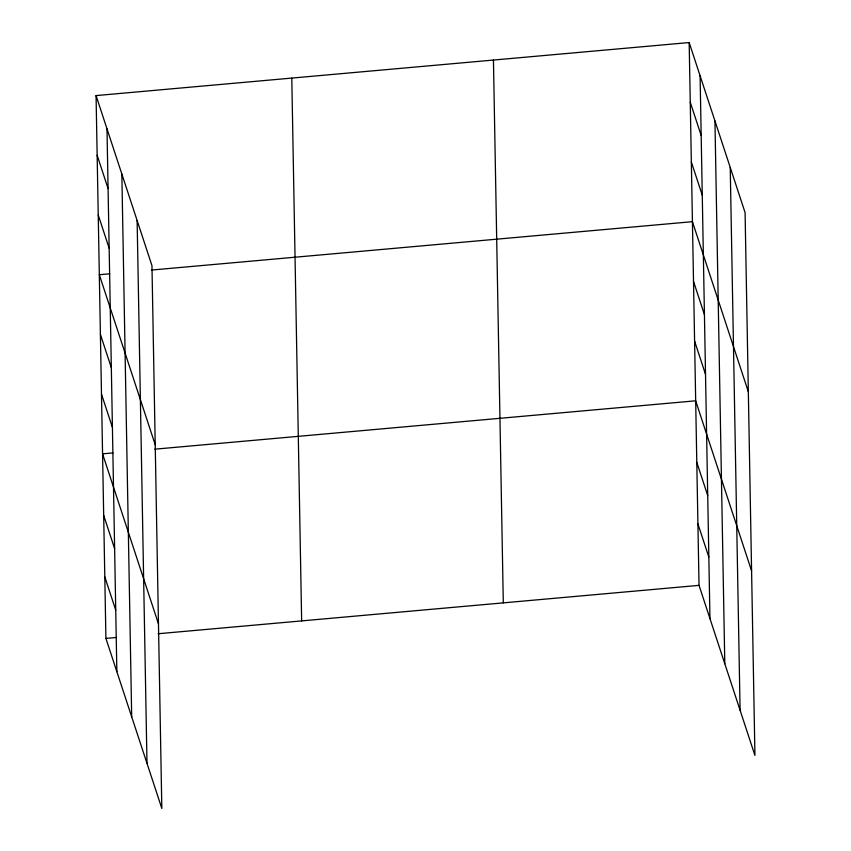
<?xml version="1.0" encoding="UTF-8"?>
<svg xmlns="http://www.w3.org/2000/svg" width="851" height="851" viewBox="0 0 851 851"><rect width="100%" height="100%" fill="white"/><g stroke="black" fill="none" stroke-linecap="round" stroke-linejoin="round"><path stroke-width="1.28" d="M96.067 95.589L151.967 265.64L161.828 808.45L105.918 638.41L96.067 95.589L689.172 42.55L745.082 212.59L754.933 755.411L699.033 585.36L689.172 42.55M109.758 273.788L99.322 274.724L155.222 444.765M151.51 270.054L692.427 221.675L748.327 391.726M113.013 452.913L102.567 453.849L158.477 623.889M154.765 449.179L695.671 400.81L751.582 570.851M105.918 638.41L116.364 637.473M158.116 633.74L699.033 585.36M690.257 102.258L701.181 135.5M691.342 161.967L702.266 195.209M693.512 281.394L704.437 314.636M694.597 341.102L705.522 374.344M696.788 462.327L707.724 495.569M697.905 523.844L708.84 557.086M97.152 155.297L108.077 188.539M98.237 215.005L109.162 248.258M100.397 334.432L111.332 367.675M101.482 394.141L112.417 427.383M103.684 515.366L114.619 548.608M104.801 576.882L115.736 610.135M730.232 167.445L740.093 710.266M714.946 120.938L724.797 663.748M700.096 75.792L709.957 618.613M493.442 60.049L503.303 602.87M291.787 78.09L301.648 620.9M137.128 220.494L146.989 763.304M121.842 173.976L131.692 716.797M106.992 128.831L116.853 671.652"/></g></svg>
